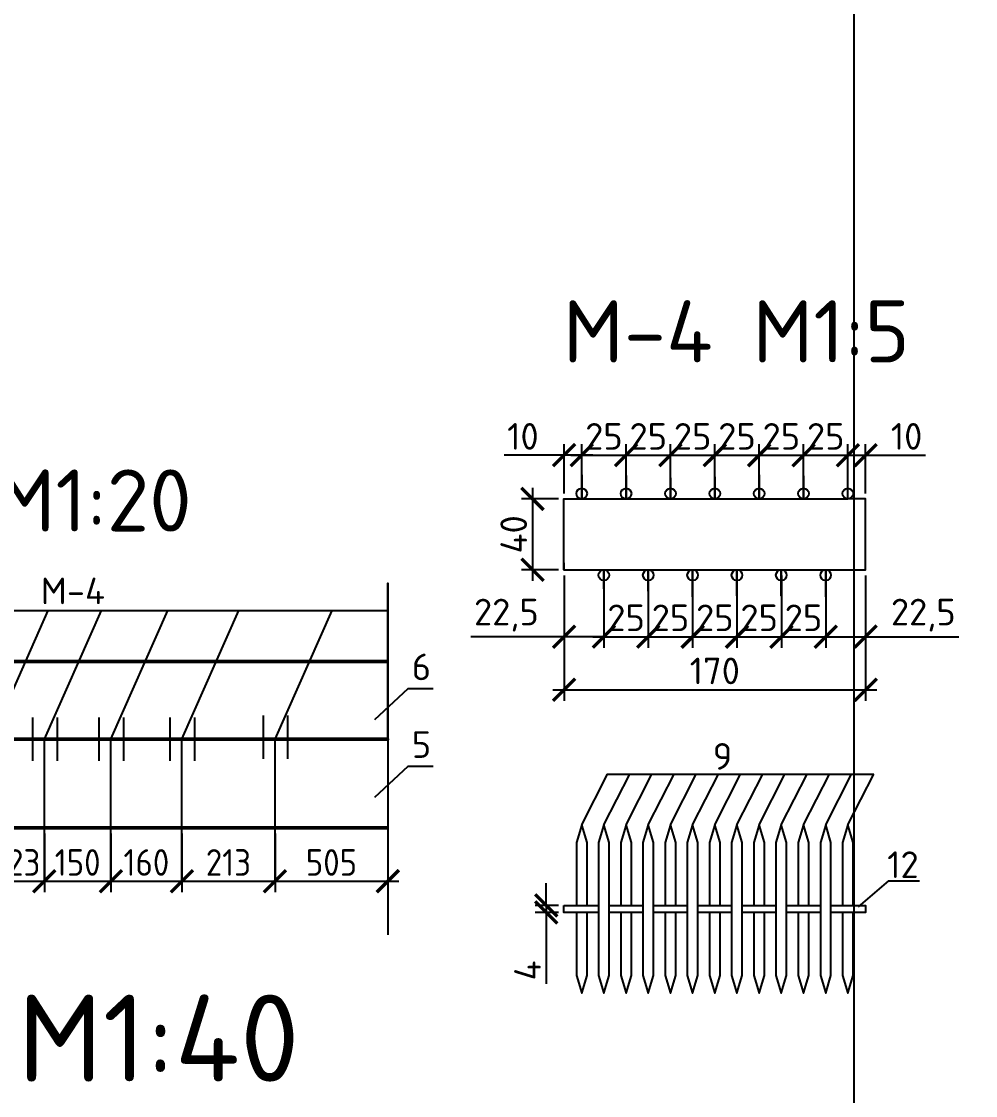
# Model space of a CAD drawing. Header units: millimetres. Extents: x -258556 to -95372, y 16759 to 83874.
# Drawn here: x -127457 to -127349.5, y 41544.1 to 41665.2 of the extents above; entities that cross this region are included whole.
import ezdxf

# ---------------------------------------------------------------- set-up
doc = ezdxf.new("R2010")
doc.units = ezdxf.units.MM
doc.header["$LTSCALE"] = 0.5
doc.linetypes.add('ACAD_ISO04W100', pattern=[30, 24, -3, 0, -3])
doc.layers.add('оси', color=7, linetype='ACAD_ISO04W100')
doc.layers.add('размеры', color=7, linetype='Continuous')
doc.layers.add('ТОЛСТЫЕ3', color=7, linetype='Continuous', lineweight=50)
doc.layers.add('ТОНКИЕе', color=7, linetype='Continuous', lineweight=25)
doc.styles.add('Наклонный3.5', font='isocpeur.ttf', dxfattribs={"height": 3})
doc.dimstyles.new('СТРОИТЕЛЬНЫЙ', dxfattribs={"dimtxt": 3, "dimasz": 2.5, "dimexe": 1.25, "dimexo": 0.625, "dimtad": 1, "dimdec": 0, "dimlfac": 100, "dimdsep": 46, "dimtxsty": 'Наклонный3.5', "dimblk1": 'ARCHTICK', "dimblk2": 'ARCHTICK', "dimsah": 1, "dimcen": 0, "dimdle": 1.25, "dimadec": 0, "dimazin": 0, "dimtfac": 0.75, "dimtdec": 0, "dimtmove": 0, "dimatfit": 3, "dimldrblk": 'ARCHTICK', "dimfxl": 1, "dimtolj": 1, "dimtzin": 0, "dimarcsym": 1})

# ---------------------------------------------------------------- blocks, each defined once
blk = doc.blocks.new('_ArchTick')
at = {"color": 0, "linetype": 'ByBlock', "const_width": 0.15}
blk.add_lwpolyline([(-0.5, -0.5), (0.5, 0.5)], dxfattribs=at)
blk = doc.blocks.new('*D837')
at = {"layer": 'Defpoints', "color": 0, "transparency": 16777216}
for p in [(-127460.46, 41574.31), (-127454.46, 41574.31), (-127454.46, 41568.29)]:
    blk.add_point(p, dxfattribs=at)
at = {"layer": 'размеры', "color": 0, "lineweight": -2, "transparency": 16777216}
for p, q in [((-127460.46, 41573.68), (-127460.46, 41567.04)), ((-127454.46, 41573.68), (-127454.46, 41567.04)), ((-127461.71, 41568.29), (-127453.21, 41568.29))]:
    blk.add_line(p, q, dxfattribs=at)
at = {"layer": 'размеры', "color": 0, "lineweight": -2, "transparency": 16777216, "xscale": 2.5, "yscale": 2.5, "zscale": 2.5, "rotation": 180}
blk.add_blockref('_ArchTick', (-127460.46, 41568.29), dxfattribs=at)
at = {"layer": 'размеры', "color": 0, "lineweight": -2, "transparency": 16777216, "xscale": 2.5, "yscale": 2.5, "zscale": 2.5}
blk.add_blockref('_ArchTick', (-127454.46, 41568.29), dxfattribs=at)
at = {"layer": 'размеры', "color": 0, "transparency": 16777216, "insert": (-127457.46, 41570.41), "char_height": 3, "attachment_point": 5, "style": 'Наклонный3.5'}
blk.add_mtext('\\A1;{\\W0.9;123}', dxfattribs=at)
blk = doc.blocks.new('*D838')
at = {"layer": 'Defpoints', "color": 0, "transparency": 16777216}
for p in [(-127454.46, 41574.31), (-127446.96, 41574.31), (-127446.96, 41568.29)]:
    blk.add_point(p, dxfattribs=at)
at = {"layer": 'размеры', "color": 0, "lineweight": -2, "transparency": 16777216}
for p, q in [((-127454.46, 41573.68), (-127454.46, 41567.04)), ((-127446.96, 41573.68), (-127446.96, 41567.04)), ((-127455.71, 41568.29), (-127445.71, 41568.29))]:
    blk.add_line(p, q, dxfattribs=at)
at = {"layer": 'размеры', "color": 0, "lineweight": -2, "transparency": 16777216, "xscale": 2.5, "yscale": 2.5, "zscale": 2.5, "rotation": 180}
blk.add_blockref('_ArchTick', (-127454.46, 41568.29), dxfattribs=at)
at = {"layer": 'размеры', "color": 0, "lineweight": -2, "transparency": 16777216, "xscale": 2.5, "yscale": 2.5, "zscale": 2.5}
blk.add_blockref('_ArchTick', (-127446.96, 41568.29), dxfattribs=at)
at = {"layer": 'размеры', "color": 0, "transparency": 16777216, "insert": (-127450.71, 41570.41), "char_height": 3, "attachment_point": 5, "style": 'Наклонный3.5'}
blk.add_mtext('\\A1;{\\W0.9;150}', dxfattribs=at)
blk = doc.blocks.new('*D839')
at = {"layer": 'Defpoints', "color": 0, "transparency": 16777216}
for p in [(-127446.96, 41574.31), (-127438.96, 41574.31), (-127438.96, 41568.29)]:
    blk.add_point(p, dxfattribs=at)
at = {"layer": 'размеры', "color": 0, "lineweight": -2, "transparency": 16777216}
for p, q in [((-127446.96, 41573.68), (-127446.96, 41567.04)), ((-127438.96, 41573.68), (-127438.96, 41567.04)), ((-127448.21, 41568.29), (-127437.71, 41568.29))]:
    blk.add_line(p, q, dxfattribs=at)
at = {"layer": 'размеры', "color": 0, "lineweight": -2, "transparency": 16777216, "xscale": 2.5, "yscale": 2.5, "zscale": 2.5, "rotation": 180}
blk.add_blockref('_ArchTick', (-127446.96, 41568.29), dxfattribs=at)
at = {"layer": 'размеры', "color": 0, "lineweight": -2, "transparency": 16777216, "xscale": 2.5, "yscale": 2.5, "zscale": 2.5}
blk.add_blockref('_ArchTick', (-127438.96, 41568.29), dxfattribs=at)
at = {"layer": 'размеры', "color": 0, "transparency": 16777216, "insert": (-127442.96, 41570.41), "char_height": 3, "attachment_point": 5, "style": 'Наклонный3.5'}
blk.add_mtext('\\A1;{\\W0.9;160}', dxfattribs=at)
blk = doc.blocks.new('*D840')
at = {"layer": 'Defpoints', "color": 0, "transparency": 16777216}
for p in [(-127438.96, 41574.31), (-127428.46, 41574.31), (-127428.46, 41568.29)]:
    blk.add_point(p, dxfattribs=at)
at = {"layer": 'размеры', "color": 0, "lineweight": -2, "transparency": 16777216}
for p, q in [((-127438.96, 41573.68), (-127438.96, 41567.04)), ((-127428.46, 41573.68), (-127428.46, 41567.04)), ((-127440.21, 41568.29), (-127427.21, 41568.29))]:
    blk.add_line(p, q, dxfattribs=at)
at = {"layer": 'размеры', "color": 0, "lineweight": -2, "transparency": 16777216, "xscale": 2.5, "yscale": 2.5, "zscale": 2.5, "rotation": 180}
blk.add_blockref('_ArchTick', (-127438.96, 41568.29), dxfattribs=at)
at = {"layer": 'размеры', "color": 0, "lineweight": -2, "transparency": 16777216, "xscale": 2.5, "yscale": 2.5, "zscale": 2.5}
blk.add_blockref('_ArchTick', (-127428.46, 41568.29), dxfattribs=at)
at = {"layer": 'размеры', "color": 0, "transparency": 16777216, "insert": (-127433.71, 41570.41), "char_height": 3, "attachment_point": 5, "style": 'Наклонный3.5'}
blk.add_mtext('\\A1;{\\W0.9;213}', dxfattribs=at)
blk = doc.blocks.new('*D841')
at = {"layer": 'Defpoints', "color": 0, "transparency": 16777216}
for p in [(-127428.46, 41574.31), (-127415.75, 41574.31), (-127415.75, 41568.29)]:
    blk.add_point(p, dxfattribs=at)
at = {"layer": 'размеры', "color": 0, "lineweight": -2, "transparency": 16777216}
for p, q in [((-127428.46, 41573.68), (-127428.46, 41567.04)), ((-127415.75, 41573.68), (-127415.75, 41567.04)), ((-127429.71, 41568.29), (-127414.5, 41568.29))]:
    blk.add_line(p, q, dxfattribs=at)
at = {"layer": 'размеры', "color": 0, "lineweight": -2, "transparency": 16777216, "xscale": 2.5, "yscale": 2.5, "zscale": 2.5, "rotation": 180}
blk.add_blockref('_ArchTick', (-127428.46, 41568.29), dxfattribs=at)
at = {"layer": 'размеры', "color": 0, "lineweight": -2, "transparency": 16777216, "xscale": 2.5, "yscale": 2.5, "zscale": 2.5}
blk.add_blockref('_ArchTick', (-127415.75, 41568.29), dxfattribs=at)
at = {"layer": 'размеры', "color": 0, "transparency": 16777216, "insert": (-127422.1, 41570.41), "char_height": 3, "attachment_point": 5, "style": 'Наклонный3.5'}
blk.add_mtext('\\A1;{\\W0.9;505}', dxfattribs=at)
blk = doc.blocks.new('*D844')
at = {"layer": 'Defpoints', "color": 0, "transparency": 16777216}
for p in [(-127395.88, 41616.34), (-127395.88, 41611.41), (-127393.88, 41611.41)]:
    blk.add_point(p, dxfattribs=at)
at = {"layer": 'размеры', "color": 0, "lineweight": -2, "transparency": 16777216}
for p, q in [((-127395.88, 41612.03), (-127395.88, 41617.59)), ((-127393.88, 41612.03), (-127393.88, 41617.59)), ((-127395.88, 41616.34), (-127402.63, 41616.34)), ((-127392.63, 41616.34), (-127395.88, 41616.34))]:
    blk.add_line(p, q, dxfattribs=at)
at = {"layer": 'размеры', "color": 0, "lineweight": -2, "transparency": 16777216, "xscale": 2.5, "yscale": 2.5, "zscale": 2.5, "rotation": 180}
blk.add_blockref('_ArchTick', (-127395.88, 41616.34), dxfattribs=at)
at = {"layer": 'размеры', "color": 0, "lineweight": -2, "transparency": 16777216, "xscale": 2.5, "yscale": 2.5, "zscale": 2.5}
blk.add_blockref('_ArchTick', (-127393.88, 41616.34), dxfattribs=at)
at = {"layer": 'размеры', "color": 0, "transparency": 16777216, "insert": (-127400.51, 41618.46), "char_height": 3, "attachment_point": 5, "style": 'Наклонный3.5'}
blk.add_mtext('\\A1;10', dxfattribs=at)
blk = doc.blocks.new('*D845')
at = {"layer": 'Defpoints', "color": 0, "transparency": 16777216}
for p in [(-127388.88, 41616.34), (-127393.88, 41611.41), (-127388.88, 41611.41)]:
    blk.add_point(p, dxfattribs=at)
at = {"layer": 'размеры', "color": 0, "lineweight": -2, "transparency": 16777216}
for p, q in [((-127393.88, 41612.03), (-127393.88, 41617.59)), ((-127388.88, 41612.03), (-127388.88, 41617.59)), ((-127395.13, 41616.34), (-127387.63, 41616.34))]:
    blk.add_line(p, q, dxfattribs=at)
at = {"layer": 'размеры', "color": 0, "lineweight": -2, "transparency": 16777216, "xscale": 2.5, "yscale": 2.5, "zscale": 2.5, "rotation": 180}
blk.add_blockref('_ArchTick', (-127393.88, 41616.34), dxfattribs=at)
at = {"layer": 'размеры', "color": 0, "lineweight": -2, "transparency": 16777216, "xscale": 2.5, "yscale": 2.5, "zscale": 2.5}
blk.add_blockref('_ArchTick', (-127388.88, 41616.34), dxfattribs=at)
at = {"layer": 'размеры', "color": 0, "transparency": 16777216, "insert": (-127391.38, 41618.46), "char_height": 3, "width": 3.7166, "attachment_point": 5, "style": 'Наклонный3.5'}
blk.add_mtext('\\A1;25', dxfattribs=at)
blk = doc.blocks.new('*D846')
at = {"layer": 'Defpoints', "color": 0, "transparency": 16777216}
for p in [(-127383.88, 41616.34), (-127388.88, 41611.41), (-127383.88, 41611.41)]:
    blk.add_point(p, dxfattribs=at)
at = {"layer": 'размеры', "color": 0, "lineweight": -2, "transparency": 16777216}
for p, q in [((-127388.88, 41612.03), (-127388.88, 41617.59)), ((-127383.88, 41612.03), (-127383.88, 41617.59)), ((-127390.13, 41616.34), (-127382.63, 41616.34))]:
    blk.add_line(p, q, dxfattribs=at)
at = {"layer": 'размеры', "color": 0, "lineweight": -2, "transparency": 16777216, "xscale": 2.5, "yscale": 2.5, "zscale": 2.5, "rotation": 180}
blk.add_blockref('_ArchTick', (-127388.88, 41616.34), dxfattribs=at)
at = {"layer": 'размеры', "color": 0, "lineweight": -2, "transparency": 16777216, "xscale": 2.5, "yscale": 2.5, "zscale": 2.5}
blk.add_blockref('_ArchTick', (-127383.88, 41616.34), dxfattribs=at)
at = {"layer": 'размеры', "color": 0, "transparency": 16777216, "insert": (-127386.38, 41618.46), "char_height": 3, "attachment_point": 5, "style": 'Наклонный3.5'}
blk.add_mtext('\\A1;25', dxfattribs=at)
blk = doc.blocks.new('*D847')
at = {"layer": 'Defpoints', "color": 0, "transparency": 16777216}
for p in [(-127378.88, 41616.34), (-127383.88, 41611.41), (-127378.88, 41611.41)]:
    blk.add_point(p, dxfattribs=at)
at = {"layer": 'размеры', "color": 0, "lineweight": -2, "transparency": 16777216}
for p, q in [((-127383.88, 41612.03), (-127383.88, 41617.59)), ((-127378.88, 41612.03), (-127378.88, 41617.59)), ((-127385.13, 41616.34), (-127377.63, 41616.34))]:
    blk.add_line(p, q, dxfattribs=at)
at = {"layer": 'размеры', "color": 0, "lineweight": -2, "transparency": 16777216, "xscale": 2.5, "yscale": 2.5, "zscale": 2.5, "rotation": 180}
blk.add_blockref('_ArchTick', (-127383.88, 41616.34), dxfattribs=at)
at = {"layer": 'размеры', "color": 0, "lineweight": -2, "transparency": 16777216, "xscale": 2.5, "yscale": 2.5, "zscale": 2.5}
blk.add_blockref('_ArchTick', (-127378.88, 41616.34), dxfattribs=at)
at = {"layer": 'размеры', "color": 0, "transparency": 16777216, "insert": (-127381.38, 41618.46), "char_height": 3, "attachment_point": 5, "style": 'Наклонный3.5'}
blk.add_mtext('\\A1;25', dxfattribs=at)
blk = doc.blocks.new('*D848')
at = {"layer": 'Defpoints', "color": 0, "transparency": 16777216}
for p in [(-127373.88, 41616.34), (-127378.88, 41611.41), (-127373.88, 41611.41)]:
    blk.add_point(p, dxfattribs=at)
at = {"layer": 'размеры', "color": 0, "lineweight": -2, "transparency": 16777216}
for p, q in [((-127378.88, 41612.03), (-127378.88, 41617.59)), ((-127373.88, 41612.03), (-127373.88, 41617.59)), ((-127380.13, 41616.34), (-127372.63, 41616.34))]:
    blk.add_line(p, q, dxfattribs=at)
at = {"layer": 'размеры', "color": 0, "lineweight": -2, "transparency": 16777216, "xscale": 2.5, "yscale": 2.5, "zscale": 2.5, "rotation": 180}
blk.add_blockref('_ArchTick', (-127378.88, 41616.34), dxfattribs=at)
at = {"layer": 'размеры', "color": 0, "lineweight": -2, "transparency": 16777216, "xscale": 2.5, "yscale": 2.5, "zscale": 2.5}
blk.add_blockref('_ArchTick', (-127373.88, 41616.34), dxfattribs=at)
at = {"layer": 'размеры', "color": 0, "transparency": 16777216, "insert": (-127376.38, 41618.46), "char_height": 3, "attachment_point": 5, "style": 'Наклонный3.5'}
blk.add_mtext('\\A1;25', dxfattribs=at)
blk = doc.blocks.new('*D849')
at = {"layer": 'Defpoints', "color": 0, "transparency": 16777216}
for p in [(-127368.88, 41616.34), (-127373.88, 41611.41), (-127368.88, 41611.41)]:
    blk.add_point(p, dxfattribs=at)
at = {"layer": 'размеры', "color": 0, "lineweight": -2, "transparency": 16777216}
for p, q in [((-127373.88, 41612.03), (-127373.88, 41617.59)), ((-127368.88, 41612.03), (-127368.88, 41617.59)), ((-127375.13, 41616.34), (-127367.63, 41616.34))]:
    blk.add_line(p, q, dxfattribs=at)
at = {"layer": 'размеры', "color": 0, "lineweight": -2, "transparency": 16777216, "xscale": 2.5, "yscale": 2.5, "zscale": 2.5, "rotation": 180}
blk.add_blockref('_ArchTick', (-127373.88, 41616.34), dxfattribs=at)
at = {"layer": 'размеры', "color": 0, "lineweight": -2, "transparency": 16777216, "xscale": 2.5, "yscale": 2.5, "zscale": 2.5}
blk.add_blockref('_ArchTick', (-127368.88, 41616.34), dxfattribs=at)
at = {"layer": 'размеры', "color": 0, "transparency": 16777216, "insert": (-127371.38, 41618.46), "char_height": 3, "attachment_point": 5, "style": 'Наклонный3.5'}
blk.add_mtext('\\A1;25', dxfattribs=at)
blk = doc.blocks.new('*D850')
at = {"layer": 'Defpoints', "color": 0, "transparency": 16777216}
for p in [(-127363.88, 41616.34), (-127368.88, 41611.41), (-127363.88, 41611.41)]:
    blk.add_point(p, dxfattribs=at)
at = {"layer": 'размеры', "color": 0, "lineweight": -2, "transparency": 16777216}
for p, q in [((-127368.88, 41612.03), (-127368.88, 41617.59)), ((-127363.88, 41612.03), (-127363.88, 41617.59)), ((-127370.13, 41616.34), (-127362.63, 41616.34))]:
    blk.add_line(p, q, dxfattribs=at)
at = {"layer": 'размеры', "color": 0, "lineweight": -2, "transparency": 16777216, "xscale": 2.5, "yscale": 2.5, "zscale": 2.5, "rotation": 180}
blk.add_blockref('_ArchTick', (-127368.88, 41616.34), dxfattribs=at)
at = {"layer": 'размеры', "color": 0, "lineweight": -2, "transparency": 16777216, "xscale": 2.5, "yscale": 2.5, "zscale": 2.5}
blk.add_blockref('_ArchTick', (-127363.88, 41616.34), dxfattribs=at)
at = {"layer": 'размеры', "color": 0, "transparency": 16777216, "insert": (-127366.38, 41618.46), "char_height": 3, "attachment_point": 5, "style": 'Наклонный3.5'}
blk.add_mtext('\\A1;25', dxfattribs=at)
blk = doc.blocks.new('*D851')
at = {"layer": 'Defpoints', "color": 0, "transparency": 16777216}
for p in [(-127361.88, 41616.34), (-127363.88, 41611.41), (-127361.88, 41611.41)]:
    blk.add_point(p, dxfattribs=at)
at = {"layer": 'размеры', "color": 0, "lineweight": -2, "transparency": 16777216}
for p, q in [((-127363.88, 41612.03), (-127363.88, 41617.59)), ((-127361.88, 41612.03), (-127361.88, 41617.59)), ((-127365.13, 41616.34), (-127361.88, 41616.34)), ((-127361.88, 41616.34), (-127355.13, 41616.34))]:
    blk.add_line(p, q, dxfattribs=at)
at = {"layer": 'размеры', "color": 0, "lineweight": -2, "transparency": 16777216, "xscale": 2.5, "yscale": 2.5, "zscale": 2.5, "rotation": 180}
blk.add_blockref('_ArchTick', (-127363.88, 41616.34), dxfattribs=at)
at = {"layer": 'размеры', "color": 0, "lineweight": -2, "transparency": 16777216, "xscale": 2.5, "yscale": 2.5, "zscale": 2.5}
blk.add_blockref('_ArchTick', (-127361.88, 41616.34), dxfattribs=at)
at = {"layer": 'размеры', "color": 0, "transparency": 16777216, "insert": (-127357.26, 41618.46), "char_height": 3, "attachment_point": 5, "style": 'Наклонный3.5'}
blk.add_mtext('\\A1;10', dxfattribs=at)
blk = doc.blocks.new('*D852')
at = {"layer": 'Defpoints', "color": 0, "transparency": 16777216}
for p in [(-127395.88, 41611.41), (-127399.43, 41603.41), (-127395.88, 41603.41)]:
    blk.add_point(p, dxfattribs=at)
at = {"layer": 'размеры', "color": 0, "lineweight": -2, "transparency": 16777216}
for p, q in [((-127399.43, 41612.66), (-127399.43, 41602.16)), ((-127396.51, 41611.41), (-127400.68, 41611.41)), ((-127396.51, 41603.41), (-127400.68, 41603.41))]:
    blk.add_line(p, q, dxfattribs=at)
at = {"layer": 'размеры', "color": 0, "lineweight": -2, "transparency": 16777216, "xscale": 2.5, "yscale": 2.5, "zscale": 2.5}
for p, rotation in [((-127399.43, 41611.41), 90), ((-127399.43, 41603.41), 270)]:
    blk.add_blockref('_ArchTick', p, dxfattribs=dict(at, rotation=rotation))
at = {"layer": 'размеры', "color": 0, "transparency": 16777216, "insert": (-127401.55, 41607.41), "char_height": 3, "attachment_point": 5, "rotation": 90, "style": 'Наклонный3.5'}
blk.add_mtext('\\A1;40', dxfattribs=at)
blk = doc.blocks.new('*D853')
at = {"layer": 'Defpoints', "color": 0, "transparency": 16777216}
for p in [(-127395.88, 41603.41), (-127391.38, 41603.41), (-127391.38, 41595.87)]:
    blk.add_point(p, dxfattribs=at)
at = {"layer": 'размеры', "color": 0, "lineweight": -2, "transparency": 16777216}
for p, q in [((-127395.88, 41602.78), (-127395.88, 41594.62)), ((-127391.38, 41602.78), (-127391.38, 41594.62)), ((-127395.88, 41595.87), (-127406.38, 41595.87)), ((-127391.38, 41595.87), (-127397.13, 41595.87))]:
    blk.add_line(p, q, dxfattribs=at)
at = {"layer": 'размеры', "color": 0, "lineweight": -2, "transparency": 16777216, "xscale": 2.5, "yscale": 2.5, "zscale": 2.5, "rotation": 180}
blk.add_blockref('_ArchTick', (-127395.88, 41595.87), dxfattribs=at)
at = {"layer": 'размеры', "color": 0, "lineweight": -2, "transparency": 16777216, "xscale": 2.5, "yscale": 2.5, "zscale": 2.5}
blk.add_blockref('_ArchTick', (-127391.38, 41595.87), dxfattribs=at)
at = {"layer": 'размеры', "color": 0, "transparency": 16777216, "insert": (-127402.38, 41598.3), "char_height": 3, "attachment_point": 5, "style": 'Наклонный3.5'}
blk.add_mtext('\\A1;22,5', dxfattribs=at)
blk = doc.blocks.new('*D854')
at = {"layer": 'Defpoints', "color": 0, "transparency": 16777216}
for p in [(-127391.38, 41603.41), (-127386.38, 41603.41), (-127386.38, 41595.87)]:
    blk.add_point(p, dxfattribs=at)
at = {"layer": 'размеры', "color": 0, "lineweight": -2, "transparency": 16777216}
for p, q in [((-127391.38, 41602.78), (-127391.38, 41594.62)), ((-127386.38, 41602.78), (-127386.38, 41594.62)), ((-127392.63, 41595.87), (-127385.13, 41595.87))]:
    blk.add_line(p, q, dxfattribs=at)
at = {"layer": 'размеры', "color": 0, "lineweight": -2, "transparency": 16777216, "xscale": 2.5, "yscale": 2.5, "zscale": 2.5, "rotation": 180}
blk.add_blockref('_ArchTick', (-127391.38, 41595.87), dxfattribs=at)
at = {"layer": 'размеры', "color": 0, "lineweight": -2, "transparency": 16777216, "xscale": 2.5, "yscale": 2.5, "zscale": 2.5}
blk.add_blockref('_ArchTick', (-127386.38, 41595.87), dxfattribs=at)
at = {"layer": 'размеры', "color": 0, "transparency": 16777216, "insert": (-127388.88, 41598), "char_height": 3, "attachment_point": 5, "style": 'Наклонный3.5'}
blk.add_mtext('\\A1;25', dxfattribs=at)
blk = doc.blocks.new('*D855')
at = {"layer": 'Defpoints', "color": 0, "transparency": 16777216}
for p in [(-127386.38, 41603.41), (-127381.38, 41603.41), (-127381.38, 41595.87)]:
    blk.add_point(p, dxfattribs=at)
at = {"layer": 'размеры', "color": 0, "lineweight": -2, "transparency": 16777216}
for p, q in [((-127386.38, 41602.78), (-127386.38, 41594.62)), ((-127381.38, 41602.78), (-127381.38, 41594.62)), ((-127387.63, 41595.87), (-127380.13, 41595.87))]:
    blk.add_line(p, q, dxfattribs=at)
at = {"layer": 'размеры', "color": 0, "lineweight": -2, "transparency": 16777216, "xscale": 2.5, "yscale": 2.5, "zscale": 2.5, "rotation": 180}
blk.add_blockref('_ArchTick', (-127386.38, 41595.87), dxfattribs=at)
at = {"layer": 'размеры', "color": 0, "lineweight": -2, "transparency": 16777216, "xscale": 2.5, "yscale": 2.5, "zscale": 2.5}
blk.add_blockref('_ArchTick', (-127381.38, 41595.87), dxfattribs=at)
at = {"layer": 'размеры', "color": 0, "transparency": 16777216, "insert": (-127383.88, 41598), "char_height": 3, "attachment_point": 5, "style": 'Наклонный3.5'}
blk.add_mtext('\\A1;25', dxfattribs=at)
blk = doc.blocks.new('*D856')
at = {"layer": 'Defpoints', "color": 0, "transparency": 16777216}
for p in [(-127381.38, 41603.41), (-127376.38, 41603.41), (-127376.38, 41595.87)]:
    blk.add_point(p, dxfattribs=at)
at = {"layer": 'размеры', "color": 0, "lineweight": -2, "transparency": 16777216}
for p, q in [((-127381.38, 41602.78), (-127381.38, 41594.62)), ((-127376.38, 41602.78), (-127376.38, 41594.62)), ((-127382.63, 41595.87), (-127375.13, 41595.87))]:
    blk.add_line(p, q, dxfattribs=at)
at = {"layer": 'размеры', "color": 0, "lineweight": -2, "transparency": 16777216, "xscale": 2.5, "yscale": 2.5, "zscale": 2.5, "rotation": 180}
blk.add_blockref('_ArchTick', (-127381.38, 41595.87), dxfattribs=at)
at = {"layer": 'размеры', "color": 0, "lineweight": -2, "transparency": 16777216, "xscale": 2.5, "yscale": 2.5, "zscale": 2.5}
blk.add_blockref('_ArchTick', (-127376.38, 41595.87), dxfattribs=at)
at = {"layer": 'размеры', "color": 0, "transparency": 16777216, "insert": (-127378.88, 41598), "char_height": 3, "attachment_point": 5, "style": 'Наклонный3.5'}
blk.add_mtext('\\A1;25', dxfattribs=at)
blk = doc.blocks.new('*D857')
at = {"layer": 'Defpoints', "color": 0, "transparency": 16777216}
for p in [(-127376.38, 41603.41), (-127371.38, 41603.41), (-127371.38, 41595.87)]:
    blk.add_point(p, dxfattribs=at)
at = {"layer": 'размеры', "color": 0, "lineweight": -2, "transparency": 16777216}
for p, q in [((-127376.38, 41602.78), (-127376.38, 41594.62)), ((-127371.38, 41602.78), (-127371.38, 41594.62)), ((-127377.63, 41595.87), (-127370.13, 41595.87))]:
    blk.add_line(p, q, dxfattribs=at)
at = {"layer": 'размеры', "color": 0, "lineweight": -2, "transparency": 16777216, "xscale": 2.5, "yscale": 2.5, "zscale": 2.5, "rotation": 180}
blk.add_blockref('_ArchTick', (-127376.38, 41595.87), dxfattribs=at)
at = {"layer": 'размеры', "color": 0, "lineweight": -2, "transparency": 16777216, "xscale": 2.5, "yscale": 2.5, "zscale": 2.5}
blk.add_blockref('_ArchTick', (-127371.38, 41595.87), dxfattribs=at)
at = {"layer": 'размеры', "color": 0, "transparency": 16777216, "insert": (-127373.88, 41598), "char_height": 3, "attachment_point": 5, "style": 'Наклонный3.5'}
blk.add_mtext('\\A1;25', dxfattribs=at)
blk = doc.blocks.new('*D858')
at = {"layer": 'Defpoints', "color": 0, "transparency": 16777216}
for p in [(-127371.38, 41603.41), (-127366.38, 41603.41), (-127366.38, 41595.87)]:
    blk.add_point(p, dxfattribs=at)
at = {"layer": 'размеры', "color": 0, "lineweight": -2, "transparency": 16777216}
for p, q in [((-127371.38, 41602.78), (-127371.38, 41594.62)), ((-127366.38, 41602.78), (-127366.38, 41594.62)), ((-127372.63, 41595.87), (-127365.13, 41595.87))]:
    blk.add_line(p, q, dxfattribs=at)
at = {"layer": 'размеры', "color": 0, "lineweight": -2, "transparency": 16777216, "xscale": 2.5, "yscale": 2.5, "zscale": 2.5, "rotation": 180}
blk.add_blockref('_ArchTick', (-127371.38, 41595.87), dxfattribs=at)
at = {"layer": 'размеры', "color": 0, "lineweight": -2, "transparency": 16777216, "xscale": 2.5, "yscale": 2.5, "zscale": 2.5}
blk.add_blockref('_ArchTick', (-127366.38, 41595.87), dxfattribs=at)
at = {"layer": 'размеры', "color": 0, "transparency": 16777216, "insert": (-127368.88, 41598), "char_height": 3, "attachment_point": 5, "style": 'Наклонный3.5'}
blk.add_mtext('\\A1;25', dxfattribs=at)
blk = doc.blocks.new('*D859')
at = {"layer": 'Defpoints', "color": 0, "transparency": 16777216}
for p in [(-127366.38, 41603.41), (-127361.88, 41603.41), (-127361.88, 41595.87)]:
    blk.add_point(p, dxfattribs=at)
at = {"layer": 'размеры', "color": 0, "lineweight": -2, "transparency": 16777216}
for p, q in [((-127366.38, 41602.78), (-127366.38, 41594.62)), ((-127361.88, 41602.78), (-127361.88, 41594.62)), ((-127367.63, 41595.87), (-127361.88, 41595.87)), ((-127361.88, 41595.87), (-127351.38, 41595.87))]:
    blk.add_line(p, q, dxfattribs=at)
at = {"layer": 'размеры', "color": 0, "lineweight": -2, "transparency": 16777216, "xscale": 2.5, "yscale": 2.5, "zscale": 2.5, "rotation": 180}
blk.add_blockref('_ArchTick', (-127366.38, 41595.87), dxfattribs=at)
at = {"layer": 'размеры', "color": 0, "lineweight": -2, "transparency": 16777216, "xscale": 2.5, "yscale": 2.5, "zscale": 2.5}
blk.add_blockref('_ArchTick', (-127361.88, 41595.87), dxfattribs=at)
at = {"layer": 'размеры', "color": 0, "transparency": 16777216, "insert": (-127355.38, 41598.3), "char_height": 3, "attachment_point": 5, "style": 'Наклонный3.5'}
blk.add_mtext('\\A1;22,5', dxfattribs=at)
blk = doc.blocks.new('*D860')
at = {"layer": 'Defpoints', "color": 0, "transparency": 16777216}
for p in [(-127395.88, 41603.41), (-127361.88, 41603.41), (-127361.88, 41589.88)]:
    blk.add_point(p, dxfattribs=at)
at = {"layer": 'размеры', "color": 0, "lineweight": -2, "transparency": 16777216}
for p, q in [((-127395.88, 41602.78), (-127395.88, 41588.63)), ((-127361.88, 41602.78), (-127361.88, 41588.63)), ((-127397.13, 41589.88), (-127360.63, 41589.88))]:
    blk.add_line(p, q, dxfattribs=at)
at = {"layer": 'размеры', "color": 0, "lineweight": -2, "transparency": 16777216, "xscale": 2.5, "yscale": 2.5, "zscale": 2.5, "rotation": 180}
blk.add_blockref('_ArchTick', (-127395.88, 41589.88), dxfattribs=at)
at = {"layer": 'размеры', "color": 0, "lineweight": -2, "transparency": 16777216, "xscale": 2.5, "yscale": 2.5, "zscale": 2.5}
blk.add_blockref('_ArchTick', (-127361.88, 41589.88), dxfattribs=at)
at = {"layer": 'размеры', "color": 0, "transparency": 16777216, "insert": (-127378.88, 41592.01), "char_height": 3, "attachment_point": 5, "style": 'Наклонный3.5'}
blk.add_mtext('\\A1;170', dxfattribs=at)
blk = doc.blocks.new('*D861')
at = {"layer": 'Defpoints', "color": 0, "transparency": 16777216}
for p in [(-127395.88, 41565.56), (-127397.88, 41564.76), (-127395.88, 41564.76)]:
    blk.add_point(p, dxfattribs=at)
at = {"layer": 'размеры', "color": 0, "lineweight": -2, "transparency": 16777216}
for p, q in [((-127397.88, 41565.56), (-127397.88, 41568.06)), ((-127396.51, 41565.56), (-127399.13, 41565.56)), ((-127397.88, 41565.56), (-127397.88, 41564.76)), ((-127396.51, 41564.76), (-127399.13, 41564.76)), ((-127397.88, 41564.76), (-127397.88, 41556.71))]:
    blk.add_line(p, q, dxfattribs=at)
at = {"layer": 'размеры', "color": 0, "lineweight": -2, "transparency": 16777216, "xscale": 2.5, "yscale": 2.5, "zscale": 2.5}
for p, rotation in [((-127397.88, 41565.56), 270), ((-127397.88, 41564.76), 90)]:
    blk.add_blockref('_ArchTick', p, dxfattribs=dict(at, rotation=rotation))
at = {"layer": 'размеры', "color": 0, "transparency": 16777216, "insert": (-127400, 41558.23), "char_height": 3, "attachment_point": 5, "rotation": 90, "style": 'Наклонный3.5'}
blk.add_mtext('\\A1;4', dxfattribs=at)

msp = doc.modelspace()

# ---------------------------------------------------------------- linework, layer by layer
at = {"color": 7, "linetype": 'Continuous', "lineweight": 25, "true_color": 0x000007}
for points in [[(-127455.769, 41581.85), (-127455.769, 41586.742), (-127455.769, 41586.742)], [(-127452.998, 41581.85), (-127452.998, 41586.742), (-127452.998, 41586.742)], [(-127448.269, 41581.85), (-127448.269, 41586.742), (-127448.269, 41586.742)], [(-127445.498, 41581.85), (-127445.498, 41586.742), (-127445.498, 41586.742)], [(-127440.269, 41581.85), (-127440.269, 41586.742), (-127440.269, 41586.742)], [(-127437.498, 41581.85), (-127437.498, 41586.742), (-127437.498, 41586.742)], [(-127429.769, 41582.077), (-127429.769, 41586.968), (-127429.769, 41586.968)], [(-127426.998, 41582.077), (-127426.998, 41586.968), (-127426.998, 41586.968)]]:
    msp.add_lwpolyline(points, dxfattribs=at)
at = {"layer": 'ТОЛСТЫЕ3'}
msp.add_lwpolyline([(-127415.748, 41574.305), (-127511.856, 41574.305), (-127511.856, 41584.305), (-127415.748, 41584.305), (-127511.856, 41584.305), (-127511.856, 41593.055), (-127415.748, 41593.055)], dxfattribs=at)
at = {"layer": 'ТОНКИЕе'}
for p, q in [((-127496.182, 41598.811), (-127415.748, 41598.811)), ((-127460.456, 41584.305), (-127454.032, 41598.811)), ((-127454.456, 41584.305), (-127448.032, 41598.811)), ((-127446.956, 41584.305), (-127440.532, 41598.811)), ((-127438.956, 41584.305), (-127432.532, 41598.811)), ((-127428.456, 41584.305), (-127422.032, 41598.811))]:
    msp.add_line(p, q, dxfattribs=at)
at = {"layer": 'ТОНКИЕе', "color": 6}
msp.add_lwpolyline([(-127153.225, 42005.398), (-127363.225, 42005.398), (-127363.225, 41357.464)], dxfattribs=at)
at = {"layer": 'ТОНКИЕе'}
for points in [[(-127395.884, 41611.406), (-127393.884, 41611.406), (-127393.884, 41614.116), (-127393.884, 41611.406), (-127388.884, 41611.406), (-127388.884, 41614.059), (-127388.884, 41611.406), (-127383.884, 41611.406), (-127383.884, 41613.775), (-127383.884, 41611.406), (-127378.884, 41611.406), (-127378.884, 41613.889), (-127378.884, 41611.406), (-127373.884, 41611.406), (-127373.884, 41614.116), (-127373.884, 41611.406), (-127368.884, 41611.406), (-127368.884, 41614.003), (-127368.884, 41611.406), (-127363.884, 41611.406), (-127363.884, 41614.174)], [(-127395.884, 41603.406), (-127395.884, 41604.206), (-127395.884, 41603.406), (-127395.884, 41611.406), (-127366.181, 41611.406)], [(-127386.384, 41603.406), (-127381.384, 41603.406), (-127381.384, 41600.372), (-127381.384, 41603.406), (-127376.384, 41603.406), (-127376.384, 41600.486), (-127376.384, 41603.406), (-127371.384, 41603.406), (-127371.384, 41600.486), (-127371.384, 41603.406), (-127366.384, 41603.406), (-127366.384, 41600.372), (-127366.384, 41603.406), (-127361.884, 41603.406), (-127361.884, 41611.406), (-127363.884, 41611.406)], [(-127395.884, 41603.406), (-127364.593, 41603.406)], [(-127395.884, 41603.406), (-127391.384, 41603.406), (-127391.384, 41601.281), (-127391.384, 41603.406), (-127386.384, 41603.406), (-127386.384, 41600.997), (-127386.384, 41603.406), (-127381.384, 41603.406)], [(-127426.998, 41584.305), (-127415.748, 41584.305), (-127415.748, 41601.909), (-127415.748, 41562.259)], [(-127507.356, 41584.305), (-127500.932, 41598.811), (-127415.748, 41598.811)], [(-127417.194, 41586.541), (-127413.445, 41590.018), (-127410.634, 41590.018)], [(-127454.456, 41568.287), (-127454.456, 41584.305)], [(-127446.956, 41568.287), (-127446.956, 41584.305)], [(-127438.956, 41568.287), (-127438.956, 41584.305)], [(-127428.456, 41568.287), (-127428.456, 41584.305)], [(-127426.998, 41584.305), (-127415.748, 41584.305)], [(-127417.194, 41577.78), (-127413.445, 41581.258), (-127410.634, 41581.258)], [(-127393.884, 41574.657), (-127390.971, 41580.381), (-127375.971, 41580.381)], [(-127391.384, 41574.657), (-127388.471, 41580.381), (-127375.971, 41580.381)], [(-127388.884, 41574.657), (-127385.971, 41580.381), (-127375.971, 41580.381)], [(-127386.384, 41574.657), (-127383.471, 41580.381), (-127375.971, 41580.381)], [(-127383.884, 41574.657), (-127380.971, 41580.381), (-127375.971, 41580.381)], [(-127381.384, 41574.657), (-127378.471, 41580.381), (-127375.971, 41580.381)], [(-127378.884, 41574.657), (-127375.971, 41580.381)], [(-127376.384, 41574.657), (-127373.471, 41580.381), (-127370.971, 41580.381)], [(-127375.971, 41580.381), (-127360.971, 41580.381)], [(-127373.884, 41574.657), (-127370.971, 41580.381)], [(-127371.384, 41574.657), (-127368.471, 41580.381), (-127365.971, 41580.381)], [(-127368.884, 41574.657), (-127365.971, 41580.381)], [(-127366.384, 41574.657), (-127363.471, 41580.381), (-127360.971, 41580.381)], [(-127363.884, 41574.657), (-127360.971, 41580.381)], [(-127511.856, 41574.305), (-127415.748, 41574.305)], [(-127393.284, 41565.557), (-127393.284, 41572.657), (-127393.884, 41574.657), (-127394.484, 41572.657)], [(-127390.784, 41557.657), (-127390.784, 41572.657), (-127391.384, 41574.657), (-127391.984, 41572.657)], [(-127390.784, 41557.657), (-127390.784, 41572.657), (-127391.384, 41574.657), (-127391.984, 41572.657)], [(-127388.284, 41565.557), (-127388.284, 41572.657), (-127388.884, 41574.657), (-127389.484, 41572.657)], [(-127388.284, 41565.557), (-127388.284, 41572.657), (-127388.884, 41574.657), (-127389.484, 41572.657)], [(-127385.784, 41557.657), (-127385.784, 41572.657), (-127386.384, 41574.657), (-127386.984, 41572.657)], [(-127385.784, 41557.657), (-127385.784, 41572.657), (-127386.384, 41574.657), (-127386.984, 41572.657)], [(-127383.284, 41565.557), (-127383.284, 41572.657), (-127383.884, 41574.657), (-127384.484, 41572.657)], [(-127383.284, 41565.557), (-127383.284, 41572.657), (-127383.884, 41574.657), (-127384.484, 41572.657)], [(-127380.784, 41557.657), (-127380.784, 41572.657), (-127381.384, 41574.657), (-127381.984, 41572.657)], [(-127380.784, 41557.657), (-127380.784, 41572.657), (-127381.384, 41574.657), (-127381.984, 41572.657)], [(-127378.284, 41565.557), (-127378.284, 41572.657), (-127378.884, 41574.657), (-127379.484, 41572.657)], [(-127378.284, 41565.557), (-127378.284, 41572.657), (-127378.884, 41574.657), (-127379.484, 41572.657)], [(-127375.784, 41557.657), (-127375.784, 41572.657), (-127376.384, 41574.657), (-127376.984, 41572.657)], [(-127375.784, 41557.657), (-127375.784, 41572.657), (-127376.384, 41574.657), (-127376.984, 41572.657)], [(-127373.284, 41565.557), (-127373.284, 41572.657), (-127373.884, 41574.657), (-127374.484, 41572.657)], [(-127373.284, 41565.557), (-127373.284, 41572.657), (-127373.884, 41574.657), (-127374.484, 41572.657)], [(-127370.784, 41557.657), (-127370.784, 41572.657), (-127371.384, 41574.657), (-127371.984, 41572.657)], [(-127370.784, 41557.657), (-127370.784, 41572.657), (-127371.384, 41574.657), (-127371.984, 41572.657)], [(-127368.284, 41565.557), (-127368.284, 41572.657), (-127368.884, 41574.657), (-127369.484, 41572.657)], [(-127368.284, 41565.557), (-127368.284, 41572.657), (-127368.884, 41574.657), (-127369.484, 41572.657)], [(-127365.784, 41557.657), (-127365.784, 41572.657), (-127366.384, 41574.657), (-127366.984, 41572.657)], [(-127365.784, 41557.657), (-127365.784, 41572.657), (-127366.384, 41574.657), (-127366.984, 41572.657)], [(-127363.284, 41565.557), (-127363.284, 41572.657), (-127363.884, 41574.657), (-127364.484, 41572.657)], [(-127394.484, 41572.657), (-127394.484, 41572.657), (-127394.484, 41565.557)], [(-127391.984, 41572.657), (-127391.984, 41572.657), (-127391.984, 41557.657)], [(-127391.984, 41572.657), (-127391.984, 41572.657), (-127391.984, 41557.657)], [(-127389.484, 41572.657), (-127389.484, 41572.657), (-127389.484, 41565.557)], [(-127389.484, 41572.657), (-127389.484, 41572.657), (-127389.484, 41565.557)], [(-127386.984, 41572.657), (-127386.984, 41572.657), (-127386.984, 41557.657)], [(-127386.984, 41572.657), (-127386.984, 41572.657), (-127386.984, 41557.657)], [(-127384.484, 41572.657), (-127384.484, 41572.657), (-127384.484, 41565.557)], [(-127384.484, 41572.657), (-127384.484, 41572.657), (-127384.484, 41565.557)], [(-127381.984, 41572.657), (-127381.984, 41572.657), (-127381.984, 41557.657)], [(-127381.984, 41572.657), (-127381.984, 41572.657), (-127381.984, 41557.657)], [(-127379.484, 41572.657), (-127379.484, 41572.657), (-127379.484, 41565.557)], [(-127379.484, 41572.657), (-127379.484, 41572.657), (-127379.484, 41565.557)], [(-127376.984, 41572.657), (-127376.984, 41572.657), (-127376.984, 41557.657)], [(-127376.984, 41572.657), (-127376.984, 41572.657), (-127376.984, 41557.657)], [(-127374.484, 41572.657), (-127374.484, 41572.657), (-127374.484, 41565.557)], [(-127374.484, 41572.657), (-127374.484, 41572.657), (-127374.484, 41565.557)], [(-127371.984, 41572.657), (-127371.984, 41572.657), (-127371.984, 41557.657)], [(-127371.984, 41572.657), (-127371.984, 41572.657), (-127371.984, 41557.657)], [(-127369.484, 41572.657), (-127369.484, 41572.657), (-127369.484, 41565.557)], [(-127369.484, 41572.657), (-127369.484, 41572.657), (-127369.484, 41565.557)], [(-127366.984, 41572.657), (-127366.984, 41572.657), (-127366.984, 41557.657)], [(-127366.984, 41572.657), (-127366.984, 41572.657), (-127366.984, 41557.657)], [(-127364.484, 41572.657), (-127364.484, 41572.657), (-127364.484, 41565.557)], [(-127362.671, 41565.391), (-127359.26, 41568.344), (-127355.804, 41568.344)], [(-127395.884, 41565.557), (-127391.984, 41565.557)], [(-127391.984, 41564.757), (-127395.883, 41564.757), (-127395.883, 41565.557)], [(-127390.784, 41565.557), (-127386.984, 41565.557)], [(-127385.784, 41565.557), (-127381.984, 41565.557)], [(-127380.784, 41565.557), (-127376.984, 41565.557)], [(-127375.784, 41565.557), (-127371.984, 41565.557)], [(-127370.784, 41565.557), (-127366.984, 41565.557)], [(-127365.784, 41565.557), (-127361.884, 41565.557), (-127361.884, 41564.757), (-127365.784, 41564.757)], [(-127394.484, 41564.757), (-127394.484, 41557.657)], [(-127393.284, 41557.657), (-127393.284, 41564.757)], [(-127386.984, 41564.757), (-127390.784, 41564.757)], [(-127389.484, 41564.757), (-127389.484, 41557.657)], [(-127389.484, 41564.757), (-127389.484, 41557.657)], [(-127388.284, 41557.657), (-127388.284, 41564.757)], [(-127388.284, 41557.657), (-127388.284, 41564.757)], [(-127381.984, 41564.757), (-127385.784, 41564.757)], [(-127384.484, 41564.757), (-127384.484, 41557.657)], [(-127384.484, 41564.757), (-127384.484, 41557.657)], [(-127383.284, 41557.657), (-127383.284, 41564.757)], [(-127383.284, 41557.657), (-127383.284, 41564.757)], [(-127376.984, 41564.757), (-127380.784, 41564.757)], [(-127379.484, 41564.757), (-127379.484, 41557.657)], [(-127379.484, 41564.757), (-127379.484, 41557.657)], [(-127378.284, 41557.657), (-127378.284, 41564.757)], [(-127378.284, 41557.657), (-127378.284, 41564.757)], [(-127371.984, 41564.757), (-127375.784, 41564.757)], [(-127374.484, 41564.757), (-127374.484, 41557.657)], [(-127374.484, 41564.757), (-127374.484, 41557.657)], [(-127373.284, 41557.657), (-127373.284, 41564.757)], [(-127373.284, 41557.657), (-127373.284, 41564.757)], [(-127366.984, 41564.757), (-127370.784, 41564.757)], [(-127369.484, 41564.757), (-127369.484, 41557.657)], [(-127369.484, 41564.757), (-127369.484, 41557.657)], [(-127368.284, 41557.657), (-127368.284, 41564.757)], [(-127368.284, 41557.657), (-127368.284, 41564.757)], [(-127364.484, 41564.757), (-127364.484, 41557.657)], [(-127363.284, 41557.657), (-127363.284, 41564.757)], [(-127394.484, 41557.657), (-127393.884, 41555.657), (-127393.284, 41557.657)], [(-127391.984, 41557.657), (-127391.384, 41555.657), (-127390.784, 41557.657)], [(-127391.984, 41557.657), (-127391.384, 41555.657), (-127390.784, 41557.657)], [(-127389.484, 41557.657), (-127388.884, 41555.657), (-127388.284, 41557.657)], [(-127389.484, 41557.657), (-127388.884, 41555.657), (-127388.284, 41557.657)], [(-127386.984, 41557.657), (-127386.384, 41555.657), (-127385.784, 41557.657)], [(-127386.984, 41557.657), (-127386.384, 41555.657), (-127385.784, 41557.657)], [(-127384.484, 41557.657), (-127383.884, 41555.657), (-127383.284, 41557.657)], [(-127384.484, 41557.657), (-127383.884, 41555.657), (-127383.284, 41557.657)], [(-127381.984, 41557.657), (-127381.384, 41555.657), (-127380.784, 41557.657)], [(-127381.984, 41557.657), (-127381.384, 41555.657), (-127380.784, 41557.657)], [(-127379.484, 41557.657), (-127378.884, 41555.657), (-127378.284, 41557.657)], [(-127379.484, 41557.657), (-127378.884, 41555.657), (-127378.284, 41557.657)], [(-127376.984, 41557.657), (-127376.384, 41555.657), (-127375.784, 41557.657)], [(-127376.984, 41557.657), (-127376.384, 41555.657), (-127375.784, 41557.657)], [(-127374.484, 41557.657), (-127373.884, 41555.657), (-127373.284, 41557.657)], [(-127374.484, 41557.657), (-127373.884, 41555.657), (-127373.284, 41557.657)], [(-127371.984, 41557.657), (-127371.384, 41555.657), (-127370.784, 41557.657)], [(-127371.984, 41557.657), (-127371.384, 41555.657), (-127370.784, 41557.657)], [(-127369.484, 41557.657), (-127368.884, 41555.657), (-127368.284, 41557.657)], [(-127369.484, 41557.657), (-127368.884, 41555.657), (-127368.284, 41557.657)], [(-127366.984, 41557.657), (-127366.384, 41555.657), (-127365.784, 41557.657)], [(-127366.984, 41557.657), (-127366.384, 41555.657), (-127365.784, 41557.657)], [(-127364.484, 41557.657), (-127363.884, 41555.657), (-127363.284, 41557.657)]]:
    msp.add_lwpolyline(points, dxfattribs=at)
for centre in [(-127393.884, 41612.006), (-127388.884, 41612.006), (-127383.884, 41612.006), (-127378.884, 41612.006), (-127373.884, 41612.006), (-127368.884, 41612.006), (-127363.884, 41612.006), (-127391.384, 41602.806), (-127386.384, 41602.806), (-127381.384, 41602.806), (-127376.384, 41602.806), (-127371.384, 41602.806), (-127366.384, 41602.806)]:
    msp.add_circle(centre, 0.6, dxfattribs=at)

# ---------------------------------------------------------------- texts
at = {"layer": 'оси', "insert": (-127478.323, 41555.5), "char_height": 9.8, "attachment_point": 1, "style": 'Наклонный3.5'}
msp.add_mtext_dynamic_manual_height_columns('Ф1 М1:40', width=148.5612, gutter_width=21, heights=[0], dxfattribs=at)
at = {"layer": 'ТОНКИЕе', "attachment_point": 1, "style": 'Наклонный3.5'}
for s, width, insert, char_height in [('М-4 М1:5', 71.40536, (-127396.031, 41633.802), 7), ('Д-4 М1:20', 71.40536, (-127480.894, 41614.729), 7), ('М-4', 2.11552, (-127454.873, 41602.534), 3), ('6', 1.13793, (-127413.044, 41593.963), 3), ('5', 1.13793, (-127413.044, 41585.203), 3), ('9', 1.38489, (-127379.116, 41583.871), 3), ('12', 0.86399, (-127359.449, 41571.655), 3)]:
    msp.add_mtext_dynamic_manual_height_columns(s, width=width, gutter_width=15, heights=[0], dxfattribs=dict(at, insert=insert, char_height=char_height))

# ---------------------------------------------------------------- dimensions: what is measured, and where the dimension line sits
at = {"layer": 'размеры'}
for base, p1, p2, text, picture, middle in [((-127395.884, 41616.337), (-127393.884, 41611.406), (-127395.884, 41611.406), '10', '*D844', (-127400.509, 41618.462)), ((-127388.884, 41616.337), (-127393.884, 41611.406), (-127388.884, 41611.406), '25', '*D845', (-127391.384, 41618.462)), ((-127383.884, 41616.337), (-127388.884, 41611.406), (-127383.884, 41611.406), '25', '*D846', (-127386.384, 41618.462)), ((-127378.884, 41616.337), (-127383.884, 41611.406), (-127378.884, 41611.406), '25', '*D847', (-127381.384, 41618.462)), ((-127373.884, 41616.337), (-127378.884, 41611.406), (-127373.884, 41611.406), '25', '*D848', (-127376.384, 41618.462)), ((-127368.884, 41616.337), (-127373.884, 41611.406), (-127368.884, 41611.406), '25', '*D849', (-127371.384, 41618.462)), ((-127363.884, 41616.337), (-127368.884, 41611.406), (-127363.884, 41611.406), '25', '*D850', (-127366.384, 41618.462)), ((-127361.884, 41616.337), (-127363.884, 41611.406), (-127361.884, 41611.406), '10', '*D851', (-127357.259, 41618.462)), ((-127361.884, 41589.884), (-127395.884, 41603.406), (-127361.884, 41603.406), '170', '*D860', (-127378.884, 41592.009)), ((-127386.384, 41595.874), (-127391.384, 41603.406), (-127386.384, 41603.406), '25', '*D854', (-127388.884, 41597.999)), ((-127381.384, 41595.874), (-127386.384, 41603.406), (-127381.384, 41603.406), '25', '*D855', (-127383.884, 41597.999)), ((-127376.384, 41595.874), (-127381.384, 41603.406), (-127376.384, 41603.406), '25', '*D856', (-127378.884, 41597.999)), ((-127371.384, 41595.874), (-127376.384, 41603.406), (-127371.384, 41603.406), '25', '*D857', (-127373.884, 41597.999)), ((-127366.384, 41595.874), (-127371.384, 41603.406), (-127366.384, 41603.406), '25', '*D858', (-127368.884, 41597.999)), ((-127361.884, 41595.874), (-127366.384, 41603.406), (-127361.884, 41603.406), '22,5', '*D859', (-127355.384, 41598.299))]:
    dim = msp.add_linear_dim(base=base, p1=p1, p2=p2, text=text, dimstyle='СТРОИТЕЛЬНЫЙ', dxfattribs=at)
    dim.commit()
    dim.dimension.update_dxf_attribs({"geometry": picture, "text_midpoint": middle})
for base, p1, p2, text, picture, middle in [((-127399.429, 41603.406), (-127395.884, 41611.406), (-127395.884, 41603.406), '40', '*D852', (-127401.554, 41607.406)), ((-127397.876, 41564.757), (-127395.883, 41565.557), (-127395.883, 41564.757), '4', '*D861', (-127400.001, 41558.232))]:
    dim = msp.add_linear_dim(base=base, p1=p1, p2=p2, angle=90, text=text, dimstyle='СТРОИТЕЛЬНЫЙ', dxfattribs=at)
    dim.commit()
    dim.dimension.update_dxf_attribs({"geometry": picture, "text_midpoint": middle})
for base, p1, p2, text, picture, middle in [((-127391.384, 41595.874), (-127395.884, 41603.406), (-127391.384, 41603.406), '22,5', '*D853', (-127402.384, 41595.874)), ((-127454.456, 41568.287), (-127460.456, 41574.305), (-127454.456, 41574.305), '{\\W0.9;123}', '*D837', (-127457.456, 41568.287)), ((-127446.956, 41568.287), (-127454.456, 41574.305), (-127446.956, 41574.305), '{\\W0.9;150}', '*D838', (-127450.706, 41568.287)), ((-127438.956, 41568.287), (-127446.956, 41574.305), (-127438.956, 41574.305), '{\\W0.9;160}', '*D839', (-127442.956, 41568.287)), ((-127428.456, 41568.287), (-127438.956, 41574.305), (-127428.456, 41574.305), '{\\W0.9;213}', '*D840', (-127433.706, 41568.287)), ((-127415.748, 41568.287), (-127428.456, 41574.305), (-127415.748, 41574.305), '{\\W0.9;505}', '*D841', (-127422.102, 41568.287))]:
    dim = msp.add_linear_dim(base=base, p1=p1, p2=p2, text=text, dimstyle='СТРОИТЕЛЬНЫЙ', dxfattribs=at)
    dim.commit()
    dim.dimension.update_dxf_attribs({"geometry": picture, "text_midpoint": middle, "dimtype": 160})

doc.saveas('drawing.dxf')
